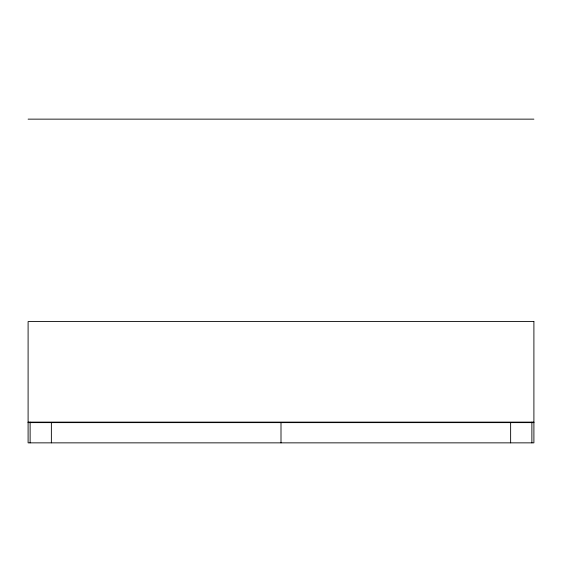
<?xml version="1.0" encoding="UTF-8"?>
<svg xmlns="http://www.w3.org/2000/svg" width="562" height="562" viewBox="0 0 562 562"><rect width="100%" height="100%" fill="white"/><g stroke="black" fill="none" stroke-linecap="round" stroke-linejoin="round"><path stroke-width="0.84" d="M28.1 119.144L533.9 119.144M28.1 422.118L533.9 422.118M28.1 422.624L533.9 422.624M531.877 422.118L531.877 442.856M510.633 422.624L510.633 442.856M281 422.624L281 442.856M51.367 422.624L51.367 442.856M30.123 422.118L30.123 442.856M533.9 321.576L28.1 321.576L28.1 442.856L533.9 442.856L533.9 321.576"/></g></svg>
